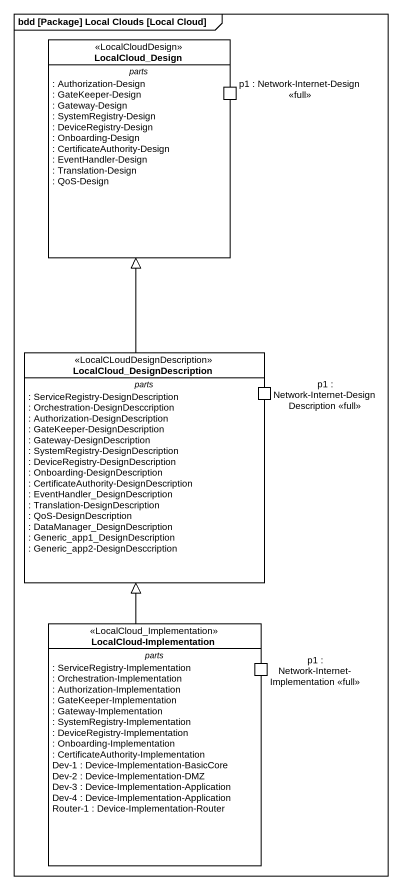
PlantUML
@startuml
mainframe bdd [Package] Local Clouds [Local Cloud]
hide circle
hide empty members
class LocalCloud_Design <<LocalCloudDesign>> {
  -- parts --
  : Authorization-Design
  : GateKeeper-Design
  : Gateway-Design
  : SystemRegistry-Design
  : DeviceRegistry-Design
  : Onboarding-Design
  : CertificateAuthority-Design
  : EventHandler-Design
  : Translation-Design
  : QoS-Design
  -- ports --
  p1 : Network-Internet-Design <<full>>
}
class LocalCloud_DesignDescription <<LocalCLoudDesignDescription>> {
  -- parts --
  : ServiceRegistry-DesignDescription
  : Orchestration-DesignDesccription
  : Authorization-DesignDescription
  : GateKeeper-DesignDescription
  : Gateway-DesignDescription
  : SystemRegistry-DesignDescription
  : DeviceRegistry-DesignDescription
  : Onboarding-DesignDescription
  : CertificateAuthority-DesignDescription
  : EventHandler_DesignDescription
  : Translation-DesignDescription
  : QoS-DesignDescription
  : DataManager_DesignDescription
  : Generic_app1_DesignDescription
  : Generic_app2-DesignDesccription
  -- ports --
  p1 : Network-Internet-DesignDescription <<full>>
}
class "LocalCloud-Implementation" as LocalCloud_Implementation <<LocalCloud_Implementation>> {
  -- parts --
  : ServiceRegistry-Implementation
  : Orchestration-Implementation
  : Authorization-Implementation
  : GateKeeper-Implementation
  : Gateway-Implementation
  : SystemRegistry-Implementation
  : DeviceRegistry-Implementation
  : Onboarding-Implementation
  : CertificateAuthority-Implementation
  Dev-1 : Device-Implementation-BasicCore
  Dev-2 : Device-Implementation-DMZ
  Dev-3 : Device-Implementation-Application
  Dev-4 : Device-Implementation-Application
  Router-1 : Device-Implementation-Router
  -- ports --
  p1 : Network-Internet-Implementation <<full>>
}
LocalCloud_DesignDescription -up-|> LocalCloud_Design
LocalCloud_Implementation -up-|> LocalCloud_DesignDescription
@enduml
